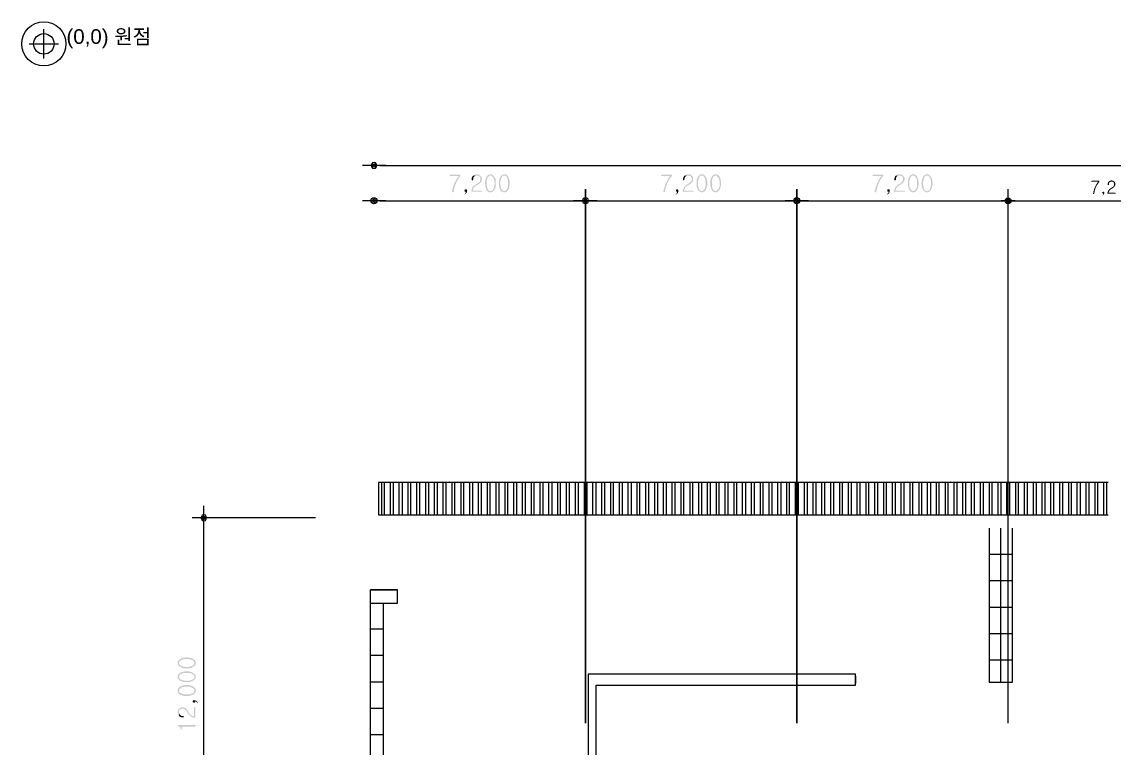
# Model space of a CAD drawing. Header units: millimetres. Extents: x -750 to 105570, y 8301 to 66109.
# Drawn here: x -750 to 36471, y 41363 to 66109 of the extents above; entities that cross this region are included whole.
import ezdxf

# ---------------------------------------------------------------- set-up
doc = ezdxf.new("R2010")
doc.units = ezdxf.units.MM
doc.layers.add('PDF_솔리드 채우기', color=7, linetype='Continuous')
doc.layers.add('PDF_형상', color=7, linetype='Continuous')
doc.styles.get("Standard").update_dxf_attribs({"font": 'arial.ttf'})

msp = doc.modelspace()

# ---------------------------------------------------------------- hatches: boundary and pattern name
at = {"layer": 'PDF_솔리드 채우기', "transparency": 33554559}
for points in [[(14164, 60905), (13850, 60905), (13840, 60895), (13829, 60884), (13829, 60884), (13829, 60863), (13840, 60863), (13850, 60853), (14133, 60853), (14122, 60842), (14122, 60832), (14112, 60821), (14101, 60811), (14091, 60800), (14080, 60790), (14080, 60769), (14070, 60758), (14060, 60748), (14049, 60727), (14039, 60717), (14039, 60706), (14028, 60685), (14018, 60675), (14018, 60654), (14007, 60643), (13997, 60622), (13986, 60601), (13986, 60591), (13986, 60580), (13976, 60570), (13965, 60549), (13965, 60528), (13955, 60518), (13944, 60497), (13944, 60476), (13944, 60465), (13934, 60444), (13934, 60434), (13923, 60413), (13923, 60402), (13923, 60392), (13913, 60371), (13913, 60360), (13913, 60350), (13913, 60329), (13913, 60319), (13913, 60308), (13923, 60298), (13934, 60298), (13944, 60308), (13955, 60308), (13965, 60319), (13965, 60329), (13965, 60350), (13965, 60360), (13976, 60381), (13976, 60392), (13976, 60413), (13986, 60423), (13986, 60444), (13986, 60455), (13997, 60476), (13997, 60486), (14007, 60497), (14007, 60518), (14018, 60528), (14018, 60549), (14028, 60559), (14028, 60580), (14039, 60591), (14039, 60612), (14049, 60622), (14060, 60643), (14060, 60654), (14070, 60664), (14080, 60685), (14091, 60696), (14091, 60717), (14101, 60727), (14112, 60748), (14122, 60758), (14133, 60769), (14143, 60790), (14143, 60800), (14154, 60811), (14164, 60821), (14175, 60832), (14185, 60842), (14196, 60853), (14196, 60863), (14196, 60884), (14196, 60884), (14185, 60895), (14175, 60905)], [(14751, 60916), (14730, 60916), (14719, 60916), (14698, 60905), (14688, 60905), (14667, 60895), (14656, 60895), (14646, 60884), (14636, 60874), (14751, 60874), (14772, 60874), (14782, 60863), (14803, 60863), (14814, 60853), (14824, 60853), (14845, 60842), (14845, 60832), (14855, 60821), (14866, 60811), (14866, 60790), (14876, 60779), (14876, 60758), (14876, 60758), (14876, 60737), (14866, 60717), (14866, 60706), (14866, 60696), (14855, 60675), (14845, 60664), (14834, 60654), (14834, 60643), (14824, 60643), (14814, 60633), (14803, 60622), (14782, 60612), (14772, 60601), (14751, 60591), (14730, 60580), (14730, 60580), (14719, 60570), (14698, 60559), (14688, 60549), (14667, 60539), (14656, 60528), (14646, 60518), (14636, 60507), (14625, 60497), (14615, 60476), (14604, 60465), (14604, 60465), (14604, 60455), (14594, 60444), (14583, 60423), (14583, 60413), (14573, 60392), (14573, 60381), (14573, 60360), (14562, 60350), (14562, 60329), (14562, 60319), (14918, 60319), (14929, 60319), (14929, 60319), (14939, 60340), (14939, 60340), (14929, 60350), (14929, 60350), (14918, 60360), (14918, 60360), (14615, 60360), (14625, 60381), (14625, 60392), (14625, 60413), (14636, 60423), (14636, 60434), (14646, 60455), (14646, 60455), (14656, 60465), (14667, 60476), (14677, 60486), (14688, 60497), (14698, 60507), (14709, 60518), (14730, 60528), (14740, 60539), (14761, 60549), (14772, 60549), (14782, 60559), (14803, 60570), (14814, 60580), (14834, 60591), (14845, 60601), (14855, 60612), (14866, 60622), (14876, 60633), (14887, 60643), (14897, 60654), (14908, 60664), (14908, 60675), (14918, 60696), (14918, 60706), (14918, 60727), (14929, 60737), (14929, 60758), (14929, 60769), (14918, 60790), (14918, 60800), (14908, 60821), (14908, 60832), (14897, 60842), (14887, 60853), (14876, 60863), (14866, 60874), (14855, 60884), (14845, 60895), (14834, 60905), (14814, 60905), (14803, 60905), (14782, 60916), (14772, 60916)], [(14636, 60874), (14625, 60863), (14615, 60853), (14604, 60842), (14594, 60821), (14594, 60811), (14583, 60800), (14583, 60779), (14583, 60769), (14583, 60758), (14583, 60737), (14583, 60717), (14583, 60717), (14604, 60706), (14604, 60706), (14625, 60706), (14625, 60717), (14625, 60727), (14636, 60727), (14636, 60758), (14636, 60769), (14636, 60790), (14636, 60800), (14646, 60821), (14656, 60832), (14656, 60832), (14667, 60842), (14688, 60853), (14698, 60863), (14709, 60863), (14730, 60874), (14751, 60874), (14751, 60874)], [(15222, 60916), (15201, 60916), (15191, 60916), (15180, 60905), (15159, 60905), (15149, 60895), (15138, 60884), (15128, 60884), (15117, 60874), (15107, 60853), (15096, 60842), (15086, 60832), (15086, 60821), (15075, 60811), (15065, 60790), (15065, 60779), (15054, 60769), (15054, 60748), (15054, 60737), (15044, 60717), (15044, 60706), (15044, 60685), (15044, 60675), (15033, 60654), (15033, 60633), (15033, 60622), (15033, 60612), (15033, 60591), (15033, 60570), (15033, 60549), (15044, 60539), (15044, 60518), (15044, 60507), (15044, 60486), (15054, 60476), (15054, 60455), (15065, 60444), (15065, 60434), (15075, 60413), (15075, 60402), (15086, 60392), (15086, 60381), (15096, 60360), (15107, 60350), (15117, 60340), (15222, 60350), (15201, 60350), (15191, 60350), (15180, 60350), (15170, 60360), (15159, 60371), (15149, 60381), (15138, 60392), (15128, 60413), (15117, 60423), (15117, 60444), (15107, 60455), (15107, 60465), (15096, 60486), (15096, 60497), (15096, 60518), (15086, 60528), (15086, 60549), (15086, 60559), (15086, 60580), (15086, 60601), (15086, 60612), (15086, 60622), (15086, 60643), (15086, 60664), (15086, 60675), (15096, 60696), (15096, 60706), (15096, 60727), (15107, 60737), (15107, 60758), (15107, 60769), (15117, 60779), (15117, 60790), (15128, 60811), (15138, 60821), (15149, 60832), (15159, 60842), (15170, 60853), (15180, 60863), (15191, 60863), (15212, 60874), (15222, 60874), (15316, 60874), (15306, 60884), (15295, 60895), (15285, 60905), (15264, 60905), (15253, 60916), (15243, 60916)], [(15316, 60874), (15222, 60874), (15232, 60874), (15243, 60863), (15264, 60863), (15274, 60853), (15285, 60842), (15295, 60832), (15306, 60821), (15316, 60800), (15316, 60790), (15327, 60779), (15327, 60758), (15337, 60748), (15337, 60737), (15348, 60717), (15348, 60706), (15348, 60685), (15348, 60675), (15358, 60654), (15358, 60633), (15358, 60612), (15358, 60612), (15358, 60591), (15358, 60570), (15348, 60549), (15348, 60539), (15348, 60518), (15348, 60507), (15337, 60486), (15337, 60476), (15337, 60455), (15327, 60444), (15327, 60434), (15316, 60423), (15316, 60413), (15306, 60392), (15295, 60381), (15285, 60371), (15274, 60360), (15253, 60350), (15243, 60350), (15232, 60350), (15222, 60350), (15117, 60340), (15138, 60329), (15149, 60319), (15159, 60319), (15170, 60308), (15180, 60308), (15201, 60298), (15212, 60298), (15222, 60298), (15232, 60298), (15253, 60308), (15264, 60308), (15274, 60308), (15285, 60319), (15306, 60329), (15316, 60340), (15327, 60350), (15337, 60360), (15348, 60371), (15358, 60392), (15358, 60392), (15369, 60413), (15369, 60423), (15379, 60434), (15379, 60455), (15390, 60465), (15390, 60476), (15390, 60497), (15400, 60507), (15400, 60528), (15400, 60549), (15400, 60559), (15400, 60580), (15400, 60601), (15400, 60612), (15400, 60622), (15400, 60643), (15400, 60664), (15400, 60675), (15400, 60696), (15400, 60717), (15390, 60727), (15390, 60748), (15390, 60758), (15379, 60769), (15379, 60790), (15369, 60800), (15358, 60811), (15358, 60821), (15348, 60832), (15337, 60853), (15327, 60863)], [(15693, 60916), (15672, 60916), (15662, 60916), (15651, 60905), (15630, 60905), (15620, 60895), (15609, 60884), (15599, 60884), (15589, 60874), (15578, 60853), (15568, 60842), (15557, 60832), (15547, 60821), (15547, 60811), (15536, 60790), (15536, 60779), (15526, 60769), (15526, 60748), (15515, 60737), (15515, 60717), (15515, 60706), (15515, 60685), (15505, 60675), (15505, 60654), (15505, 60633), (15505, 60622), (15505, 60612), (15505, 60591), (15505, 60570), (15505, 60549), (15505, 60539), (15515, 60518), (15515, 60507), (15515, 60486), (15526, 60476), (15526, 60455), (15526, 60444), (15536, 60434), (15547, 60413), (15547, 60402), (15547, 60392), (15557, 60381), (15568, 60360), (15578, 60350), (15589, 60340), (15693, 60350), (15672, 60350), (15662, 60350), (15651, 60350), (15641, 60360), (15630, 60371), (15620, 60381), (15609, 60392), (15599, 60413), (15589, 60423), (15578, 60444), (15578, 60455), (15578, 60465), (15568, 60486), (15568, 60497), (15568, 60518), (15557, 60528), (15557, 60549), (15557, 60559), (15557, 60580), (15557, 60601), (15557, 60612), (15557, 60622), (15557, 60643), (15557, 60664), (15557, 60675), (15557, 60696), (15568, 60706), (15568, 60727), (15568, 60737), (15578, 60758), (15578, 60769), (15589, 60779), (15589, 60790), (15599, 60811), (15609, 60821), (15620, 60832), (15630, 60842), (15641, 60853), (15651, 60863), (15662, 60863), (15672, 60874), (15693, 60874), (15788, 60874), (15777, 60884), (15767, 60895), (15756, 60905), (15735, 60905), (15725, 60916), (15714, 60916)], [(15788, 60874), (15693, 60874), (15704, 60874), (15714, 60863), (15735, 60863), (15746, 60853), (15756, 60842), (15767, 60832), (15777, 60821), (15788, 60800), (15788, 60790), (15798, 60779), (15798, 60758), (15808, 60748), (15808, 60737), (15819, 60717), (15819, 60706), (15819, 60685), (15819, 60675), (15819, 60654), (15819, 60633), (15829, 60612), (15829, 60612), (15829, 60591), (15819, 60570), (15819, 60549), (15819, 60539), (15819, 60518), (15819, 60507), (15808, 60486), (15808, 60476), (15808, 60455), (15798, 60444), (15798, 60434), (15788, 60423), (15777, 60413), (15777, 60392), (15767, 60381), (15756, 60371), (15735, 60360), (15725, 60350), (15714, 60350), (15704, 60350), (15693, 60350), (15589, 60340), (15599, 60329), (15620, 60319), (15630, 60319), (15641, 60308), (15651, 60308), (15672, 60298), (15683, 60298), (15693, 60298), (15704, 60298), (15725, 60308), (15735, 60308), (15746, 60308), (15756, 60319), (15777, 60329), (15788, 60340), (15798, 60350), (15808, 60360), (15819, 60371), (15829, 60392), (15829, 60392), (15840, 60413), (15840, 60423), (15850, 60434), (15850, 60455), (15861, 60465), (15861, 60476), (15861, 60497), (15871, 60507), (15871, 60528), (15871, 60549), (15871, 60559), (15871, 60580), (15871, 60601), (15871, 60612), (15871, 60622), (15871, 60643), (15871, 60664), (15871, 60675), (15871, 60696), (15861, 60717), (15861, 60727), (15861, 60748), (15850, 60758), (15850, 60769), (15840, 60790), (15840, 60800), (15829, 60811), (15829, 60821), (15819, 60832), (15808, 60853), (15798, 60863)], [(21369, 60905), (21055, 60905), (21034, 60895), (21034, 60884), (21034, 60884), (21034, 60863), (21045, 60863), (21055, 60853), (21338, 60853), (21328, 60842), (21317, 60832), (21307, 60821), (21307, 60811), (21296, 60800), (21286, 60790), (21275, 60769), (21265, 60758), (21265, 60748), (21254, 60727), (21244, 60717), (21233, 60706), (21233, 60685), (21223, 60675), (21212, 60654), (21212, 60643), (21202, 60622), (21191, 60601), (21181, 60591), (21181, 60580), (21181, 60570), (21170, 60549), (21160, 60528), (21160, 60518), (21150, 60497), (21150, 60476), (21139, 60465), (21139, 60444), (21129, 60434), (21129, 60413), (21129, 60402), (21118, 60392), (21118, 60371), (21118, 60360), (21118, 60350), (21108, 60329), (21108, 60319), (21118, 60308), (21129, 60298), (21139, 60298), (21150, 60308), (21150, 60308), (21160, 60319), (21170, 60329), (21170, 60350), (21170, 60360), (21170, 60381), (21181, 60392), (21181, 60413), (21181, 60423), (21191, 60444), (21191, 60455), (21191, 60476), (21202, 60486), (21202, 60497), (21212, 60518), (21212, 60528), (21223, 60549), (21223, 60559), (21233, 60580), (21233, 60591), (21244, 60612), (21254, 60622), (21254, 60643), (21265, 60654), (21265, 60664), (21275, 60685), (21286, 60696), (21296, 60717), (21307, 60727), (21317, 60748), (21328, 60758), (21328, 60769), (21338, 60790), (21349, 60800), (21359, 60811), (21369, 60821), (21380, 60832), (21390, 60842), (21390, 60853), (21401, 60863), (21401, 60884), (21401, 60884), (21390, 60895), (21380, 60905)], [(21956, 60916), (21935, 60916), (21914, 60916), (21904, 60905), (21883, 60905), (21872, 60895), (21862, 60895), (21851, 60884), (21830, 60874), (21956, 60874), (21966, 60874), (21987, 60863), (21998, 60863), (22019, 60853), (22029, 60853), (22040, 60842), (22050, 60832), (22061, 60821), (22061, 60811), (22071, 60790), (22071, 60779), (22071, 60758), (22071, 60758), (22071, 60737), (22071, 60717), (22071, 60706), (22061, 60696), (22061, 60675), (22050, 60664), (22040, 60654), (22029, 60643), (22019, 60643), (22008, 60633), (21998, 60622), (21987, 60612), (21977, 60601), (21956, 60591), (21935, 60580), (21935, 60580), (21914, 60570), (21904, 60559), (21883, 60549), (21872, 60539), (21862, 60528), (21851, 60518), (21841, 60507), (21830, 60497), (21820, 60476), (21809, 60465), (21809, 60465), (21799, 60455), (21799, 60444), (21788, 60423), (21778, 60413), (21778, 60392), (21778, 60381), (21767, 60360), (21767, 60350), (21767, 60329), (21767, 60319), (22113, 60319), (22134, 60319), (22134, 60319), (22144, 60340), (22144, 60340), (22134, 60350), (22134, 60350), (22124, 60360), (22113, 60360), (21820, 60360), (21820, 60381), (21830, 60392), (21830, 60413), (21841, 60423), (21841, 60434), (21851, 60455), (21851, 60455), (21862, 60465), (21872, 60476), (21883, 60486), (21893, 60497), (21904, 60507), (21914, 60518), (21935, 60528), (21945, 60539), (21966, 60549), (21966, 60549), (21987, 60559), (22008, 60570), (22019, 60580), (22040, 60591), (22050, 60601), (22061, 60612), (22071, 60622), (22082, 60633), (22092, 60643), (22092, 60654), (22103, 60664), (22113, 60675), (22113, 60696), (22124, 60706), (22124, 60727), (22124, 60737), (22124, 60758), (22124, 60769), (22124, 60790), (22124, 60800), (22113, 60821), (22113, 60832), (22103, 60842), (22092, 60853), (22082, 60863), (22071, 60874), (22061, 60884), (22050, 60895), (22029, 60905), (22019, 60905), (22008, 60905), (21987, 60916), (21966, 60916)], [(21830, 60874), (21820, 60863), (21809, 60853), (21809, 60842), (21799, 60821), (21788, 60811), (21788, 60800), (21788, 60779), (21778, 60769), (21778, 60758), (21778, 60737), (21788, 60717), (21788, 60717), (21799, 60706), (21809, 60706), (21820, 60706), (21820, 60717), (21830, 60727), (21830, 60727), (21830, 60758), (21830, 60769), (21841, 60790), (21841, 60800), (21851, 60821), (21862, 60832), (21862, 60832), (21872, 60842), (21883, 60853), (21904, 60863), (21914, 60863), (21935, 60874), (21945, 60874), (21956, 60874)], [(22427, 60916), (22406, 60916), (22396, 60916), (22375, 60905), (22364, 60905), (22354, 60895), (22343, 60884), (22333, 60884), (22312, 60874), (22302, 60853), (22291, 60842), (22291, 60832), (22281, 60821), (22281, 60811), (22270, 60790), (22270, 60779), (22260, 60769), (22260, 60748), (22249, 60737), (22249, 60717), (22249, 60706), (22239, 60685), (22239, 60675), (22239, 60654), (22239, 60633), (22239, 60622), (22239, 60612), (22239, 60591), (22239, 60570), (22239, 60549), (22239, 60539), (22239, 60518), (22249, 60507), (22249, 60486), (22249, 60476), (22260, 60455), (22260, 60444), (22270, 60434), (22270, 60413), (22281, 60402), (22281, 60392), (22291, 60381), (22302, 60360), (22312, 60350), (22322, 60340), (22427, 60350), (22406, 60350), (22396, 60350), (22385, 60350), (22375, 60360), (22354, 60371), (22343, 60381), (22333, 60392), (22333, 60413), (22322, 60423), (22312, 60444), (22312, 60455), (22302, 60465), (22302, 60486), (22302, 60497), (22291, 60518), (22291, 60528), (22291, 60549), (22291, 60559), (22291, 60580), (22291, 60601), (22291, 60612), (22291, 60622), (22291, 60643), (22291, 60664), (22291, 60675), (22291, 60696), (22302, 60706), (22302, 60727), (22302, 60737), (22312, 60758), (22312, 60769), (22322, 60779), (22322, 60790), (22333, 60811), (22343, 60821), (22343, 60832), (22364, 60842), (22375, 60853), (22385, 60863), (22396, 60863), (22406, 60874), (22427, 60874), (22521, 60874), (22511, 60884), (22501, 60895), (22480, 60905), (22469, 60905), (22459, 60916), (22438, 60916)], [(22521, 60874), (22427, 60874), (22438, 60874), (22448, 60863), (22459, 60863), (22469, 60853), (22490, 60842), (22501, 60832), (22511, 60821), (22511, 60800), (22521, 60790), (22532, 60779), (22532, 60758), (22542, 60748), (22542, 60737), (22542, 60717), (22553, 60706), (22553, 60685), (22553, 60675), (22553, 60654), (22553, 60633), (22553, 60612), (22553, 60612), (22553, 60591), (22553, 60570), (22553, 60549), (22553, 60539), (22553, 60518), (22542, 60507), (22542, 60486), (22542, 60476), (22532, 60455), (22532, 60444), (22521, 60434), (22521, 60423), (22511, 60413), (22501, 60392), (22490, 60381), (22480, 60371), (22469, 60360), (22459, 60350), (22448, 60350), (22438, 60350), (22427, 60350), (22322, 60340), (22333, 60329), (22343, 60319), (22364, 60319), (22375, 60308), (22385, 60308), (22396, 60298), (22417, 60298), (22427, 60298), (22438, 60298), (22448, 60308), (22469, 60308), (22480, 60308), (22490, 60319), (22501, 60329), (22511, 60340), (22532, 60350), (22542, 60360), (22542, 60371), (22553, 60392), (22563, 60392), (22563, 60413), (22574, 60423), (22574, 60434), (22584, 60455), (22584, 60465), (22595, 60476), (22595, 60497), (22595, 60507), (22605, 60528), (22605, 60549), (22605, 60559), (22605, 60580), (22605, 60601), (22605, 60612), (22605, 60622), (22605, 60643), (22605, 60664), (22605, 60675), (22605, 60696), (22595, 60717), (22595, 60727), (22595, 60748), (22584, 60758), (22584, 60769), (22574, 60790), (22574, 60800), (22563, 60811), (22563, 60821), (22553, 60832), (22542, 60853), (22532, 60863)], [(22888, 60916), (22878, 60916), (22867, 60916), (22846, 60905), (22836, 60905), (22825, 60895), (22815, 60884), (22794, 60884), (22783, 60874), (22773, 60853), (22762, 60842), (22752, 60832), (22752, 60821), (22741, 60811), (22741, 60790), (22731, 60779), (22731, 60769), (22720, 60748), (22720, 60737), (22720, 60717), (22710, 60706), (22710, 60685), (22710, 60675), (22710, 60654), (22710, 60633), (22710, 60622), (22710, 60612), (22710, 60591), (22710, 60570), (22710, 60549), (22710, 60539), (22710, 60518), (22720, 60507), (22720, 60486), (22720, 60476), (22731, 60455), (22731, 60444), (22741, 60434), (22741, 60413), (22752, 60402), (22752, 60392), (22762, 60381), (22773, 60360), (22783, 60350), (22794, 60340), (22888, 60350), (22878, 60350), (22867, 60350), (22857, 60350), (22836, 60360), (22825, 60371), (22815, 60381), (22804, 60392), (22794, 60413), (22794, 60423), (22783, 60444), (22783, 60455), (22773, 60465), (22773, 60486), (22773, 60497), (22762, 60518), (22762, 60528), (22762, 60549), (22762, 60559), (22762, 60580), (22762, 60601), (22762, 60612), (22762, 60622), (22762, 60643), (22762, 60664), (22762, 60675), (22762, 60696), (22762, 60706), (22773, 60727), (22773, 60737), (22773, 60758), (22783, 60769), (22783, 60779), (22794, 60790), (22804, 60811), (22804, 60821), (22815, 60832), (22825, 60842), (22836, 60853), (22857, 60863), (22867, 60863), (22878, 60874), (22888, 60874), (22993, 60874), (22982, 60884), (22961, 60895), (22951, 60905), (22940, 60905), (22930, 60916), (22909, 60916), (22898, 60916)], [(22993, 60874), (22888, 60874), (22909, 60874), (22919, 60863), (22930, 60863), (22940, 60853), (22951, 60842), (22961, 60832), (22972, 60821), (22982, 60800), (22993, 60790), (23003, 60779), (23003, 60758), (23003, 60748), (23014, 60737), (23014, 60717), (23014, 60706), (23024, 60685), (23024, 60675), (23024, 60654), (23024, 60633), (23024, 60612), (23024, 60612), (23024, 60591), (23024, 60570), (23024, 60549), (23024, 60539), (23024, 60518), (23014, 60507), (23014, 60486), (23014, 60476), (23003, 60455), (23003, 60444), (22993, 60434), (22993, 60423), (22982, 60413), (22972, 60392), (22961, 60381), (22951, 60371), (22940, 60360), (22930, 60350), (22919, 60350), (22909, 60350), (22888, 60350), (22794, 60340), (22804, 60329), (22815, 60319), (22825, 60319), (22846, 60308), (22857, 60308), (22867, 60298), (22888, 60298), (22888, 60298), (22909, 60298), (22919, 60308), (22940, 60308), (22951, 60308), (22961, 60319), (22972, 60329), (22982, 60340), (22993, 60350), (23003, 60360), (23014, 60371), (23024, 60392), (23035, 60392), (23035, 60413), (23045, 60423), (23045, 60434), (23056, 60455), (23056, 60465), (23066, 60476), (23066, 60497), (23066, 60507), (23077, 60528), (23077, 60549), (23077, 60559), (23077, 60580), (23077, 60601), (23077, 60612), (23077, 60622), (23077, 60643), (23077, 60664), (23077, 60675), (23066, 60696), (23066, 60717), (23066, 60727), (23056, 60748), (23056, 60758), (23056, 60769), (23045, 60790), (23045, 60800), (23035, 60811), (23035, 60821), (23024, 60832), (23014, 60853), (23003, 60863)], [(28575, 60905), (28250, 60905), (28240, 60895), (28229, 60884), (28229, 60884), (28240, 60863), (28250, 60863), (28250, 60853), (28543, 60853), (28533, 60842), (28522, 60832), (28512, 60821), (28501, 60811), (28491, 60800), (28491, 60790), (28480, 60769), (28470, 60758), (28460, 60748), (28460, 60727), (28449, 60717), (28439, 60706), (28428, 60685), (28428, 60675), (28418, 60654), (28407, 60643), (28397, 60622), (28397, 60601), (28386, 60591), (28386, 60580), (28376, 60570), (28376, 60549), (28365, 60528), (28355, 60518), (28355, 60497), (28344, 60476), (28344, 60465), (28334, 60444), (28334, 60434), (28334, 60413), (28323, 60402), (28323, 60392), (28323, 60371), (28313, 60360), (28313, 60350), (28313, 60329), (28313, 60319), (28323, 60308), (28334, 60298), (28334, 60298), (28355, 60308), (28355, 60308), (28365, 60319), (28365, 60329), (28376, 60350), (28376, 60360), (28376, 60381), (28376, 60392), (28386, 60413), (28386, 60423), (28386, 60444), (28397, 60455), (28397, 60476), (28397, 60486), (28407, 60497), (28407, 60518), (28418, 60528), (28418, 60549), (28428, 60559), (28439, 60580), (28439, 60591), (28449, 60612), (28449, 60622), (28460, 60643), (28470, 60654), (28470, 60664), (28480, 60685), (28491, 60696), (28501, 60717), (28512, 60727), (28512, 60748), (28522, 60758), (28533, 60769), (28543, 60790), (28554, 60800), (28564, 60811), (28564, 60821), (28575, 60832), (28585, 60842), (28596, 60853), (28606, 60863), (28606, 60884), (28606, 60884), (28596, 60895)], [(29151, 60916), (29140, 60916), (29119, 60916), (29109, 60905), (29088, 60905), (29077, 60895), (29056, 60895), (29046, 60884), (29036, 60874), (29151, 60874), (29172, 60874), (29193, 60863), (29203, 60863), (29224, 60853), (29234, 60853), (29245, 60842), (29245, 60832), (29255, 60821), (29266, 60811), (29276, 60790), (29276, 60779), (29276, 60758), (29276, 60758), (29276, 60737), (29276, 60717), (29266, 60706), (29266, 60696), (29255, 60675), (29245, 60664), (29245, 60654), (29234, 60643), (29224, 60643), (29214, 60633), (29203, 60622), (29193, 60612), (29172, 60601), (29161, 60591), (29140, 60580), (29130, 60580), (29119, 60570), (29098, 60559), (29088, 60549), (29077, 60539), (29067, 60528), (29046, 60518), (29036, 60507), (29025, 60497), (29025, 60476), (29015, 60465), (29015, 60465), (29004, 60455), (28994, 60444), (28994, 60423), (28983, 60413), (28983, 60392), (28973, 60381), (28973, 60360), (28973, 60350), (28973, 60329), (28973, 60319), (29318, 60319), (29329, 60319), (29339, 60319), (29339, 60340), (29339, 60340), (29339, 60350), (29339, 60350), (29318, 60360), (29318, 60360), (29025, 60360), (29025, 60381), (29025, 60392), (29036, 60413), (29036, 60423), (29046, 60434), (29056, 60455), (29056, 60455), (29056, 60465), (29067, 60476), (29077, 60486), (29088, 60497), (29098, 60507), (29119, 60518), (29130, 60528), (29151, 60539), (29161, 60549), (29172, 60549), (29182, 60559), (29203, 60570), (29224, 60580), (29234, 60591), (29255, 60601), (29266, 60612), (29276, 60622), (29287, 60633), (29287, 60643), (29297, 60654), (29308, 60664), (29318, 60675), (29318, 60696), (29318, 60706), (29329, 60727), (29329, 60737), (29329, 60758), (29329, 60769), (29329, 60790), (29318, 60800), (29318, 60821), (29308, 60832), (29297, 60842), (29287, 60853), (29287, 60863), (29276, 60874), (29266, 60884), (29245, 60895), (29234, 60905), (29224, 60905), (29203, 60905), (29193, 60916), (29172, 60916)], [(29036, 60874), (29025, 60863), (29015, 60853), (29004, 60842), (29004, 60821), (28994, 60811), (28994, 60800), (28983, 60779), (28983, 60769), (28983, 60758), (28983, 60737), (28983, 60717), (28994, 60717), (29004, 60706), (29004, 60706), (29025, 60706), (29025, 60717), (29036, 60727), (29036, 60727), (29036, 60758), (29036, 60769), (29036, 60790), (29046, 60800), (29046, 60821), (29056, 60832), (29067, 60832), (29077, 60842), (29088, 60853), (29098, 60863), (29119, 60863), (29130, 60874), (29151, 60874), (29151, 60874)], [(29622, 60916), (29612, 60916), (29591, 60916), (29580, 60905), (29570, 60905), (29559, 60895), (29538, 60884), (29528, 60884), (29517, 60874), (29507, 60853), (29496, 60842), (29486, 60832), (29486, 60821), (29475, 60811), (29475, 60790), (29465, 60779), (29465, 60769), (29454, 60748), (29454, 60737), (29454, 60717), (29444, 60706), (29444, 60685), (29444, 60675), (29444, 60654), (29444, 60633), (29444, 60622), (29444, 60612), (29444, 60591), (29444, 60570), (29444, 60549), (29444, 60539), (29444, 60518), (29444, 60507), (29454, 60486), (29454, 60476), (29465, 60455), (29465, 60444), (29465, 60434), (29475, 60413), (29486, 60402), (29486, 60392), (29496, 60381), (29507, 60360), (29517, 60350), (29528, 60340), (29622, 60350), (29612, 60350), (29601, 60350), (29580, 60350), (29570, 60360), (29559, 60371), (29549, 60381), (29538, 60392), (29528, 60413), (29528, 60423), (29517, 60444), (29507, 60455), (29507, 60465), (29507, 60486), (29496, 60497), (29496, 60518), (29496, 60528), (29496, 60549), (29496, 60559), (29486, 60580), (29486, 60601), (29486, 60612), (29486, 60622), (29486, 60643), (29496, 60664), (29496, 60675), (29496, 60696), (29496, 60706), (29507, 60727), (29507, 60737), (29507, 60758), (29517, 60769), (29517, 60779), (29528, 60790), (29528, 60811), (29538, 60821), (29549, 60832), (29559, 60842), (29570, 60853), (29580, 60863), (29601, 60863), (29612, 60874), (29622, 60874), (29727, 60874), (29706, 60884), (29695, 60895), (29685, 60905), (29674, 60905), (29653, 60916), (29643, 60916), (29632, 60916)], [(29727, 60874), (29622, 60874), (29643, 60874), (29653, 60863), (29664, 60863), (29674, 60853), (29685, 60842), (29695, 60832), (29706, 60821), (29716, 60800), (29727, 60790), (29727, 60779), (29737, 60758), (29737, 60748), (29748, 60737), (29748, 60717), (29748, 60706), (29758, 60685), (29758, 60675), (29758, 60654), (29758, 60633), (29758, 60612), (29758, 60612), (29758, 60591), (29758, 60570), (29758, 60549), (29758, 60539), (29748, 60518), (29748, 60507), (29748, 60486), (29737, 60476), (29737, 60455), (29737, 60444), (29727, 60434), (29727, 60423), (29716, 60413), (29706, 60392), (29695, 60381), (29685, 60371), (29674, 60360), (29664, 60350), (29653, 60350), (29632, 60350), (29622, 60350), (29528, 60340), (29538, 60329), (29549, 60319), (29559, 60319), (29570, 60308), (29591, 60308), (29601, 60298), (29622, 60298), (29622, 60298), (29643, 60298), (29653, 60308), (29664, 60308), (29685, 60308), (29695, 60319), (29706, 60329), (29716, 60340), (29727, 60350), (29737, 60360), (29748, 60371), (29758, 60392), (29758, 60392), (29769, 60413), (29779, 60423), (29779, 60434), (29790, 60455), (29790, 60465), (29790, 60476), (29800, 60497), (29800, 60507), (29800, 60528), (29810, 60549), (29810, 60559), (29810, 60580), (29810, 60601), (29810, 60612), (29810, 60622), (29810, 60643), (29810, 60664), (29800, 60675), (29800, 60696), (29800, 60717), (29800, 60727), (29790, 60748), (29790, 60758), (29779, 60769), (29779, 60790), (29769, 60800), (29769, 60811), (29758, 60821), (29758, 60832), (29748, 60853), (29737, 60863)], [(30093, 60916), (30083, 60916), (30062, 60916), (30051, 60905), (30041, 60905), (30020, 60895), (30009, 60884), (29999, 60884), (29989, 60874), (29978, 60853), (29968, 60842), (29957, 60832), (29957, 60821), (29947, 60811), (29947, 60790), (29936, 60779), (29936, 60769), (29926, 60748), (29926, 60737), (29915, 60717), (29915, 60706), (29915, 60685), (29915, 60675), (29915, 60654), (29905, 60633), (29905, 60622), (29905, 60612), (29905, 60591), (29915, 60570), (29915, 60549), (29915, 60539), (29915, 60518), (29915, 60507), (29926, 60486), (29926, 60476), (29926, 60455), (29936, 60444), (29936, 60434), (29947, 60413), (29947, 60402), (29957, 60392), (29968, 60381), (29978, 60360), (29989, 60350), (29999, 60340), (30093, 60350), (30083, 60350), (30062, 60350), (30051, 60350), (30041, 60360), (30030, 60371), (30020, 60381), (30009, 60392), (29999, 60413), (29989, 60423), (29989, 60444), (29978, 60455), (29978, 60465), (29978, 60486), (29968, 60497), (29968, 60518), (29968, 60528), (29968, 60549), (29957, 60559), (29957, 60580), (29957, 60601), (29957, 60612), (29957, 60622), (29957, 60643), (29957, 60664), (29968, 60675), (29968, 60696), (29968, 60706), (29968, 60727), (29978, 60737), (29978, 60758), (29989, 60769), (29989, 60779), (29989, 60790), (29999, 60811), (30009, 60821), (30020, 60832), (30030, 60842), (30041, 60853), (30051, 60863), (30072, 60863), (30083, 60874), (30093, 60874), (30188, 60874), (30177, 60884), (30167, 60895), (30156, 60905), (30146, 60905), (30125, 60916), (30114, 60916), (30104, 60916)], [(30188, 60874), (30093, 60874), (30104, 60874), (30125, 60863), (30135, 60863), (30146, 60853), (30156, 60842), (30167, 60832), (30177, 60821), (30188, 60800), (30198, 60790), (30198, 60779), (30208, 60758), (30208, 60748), (30219, 60737), (30219, 60717), (30219, 60706), (30219, 60685), (30229, 60675), (30229, 60654), (30229, 60633), (30229, 60612), (30229, 60612), (30229, 60591), (30229, 60570), (30229, 60549), (30219, 60539), (30219, 60518), (30219, 60507), (30219, 60486), (30208, 60476), (30208, 60455), (30198, 60444), (30198, 60434), (30198, 60423), (30188, 60413), (30177, 60392), (30167, 60381), (30156, 60371), (30146, 60360), (30135, 60350), (30114, 60350), (30104, 60350), (30093, 60350), (29999, 60340), (30009, 60329), (30020, 60319), (30030, 60319), (30041, 60308), (30062, 60308), (30072, 60298), (30083, 60298), (30093, 60298), (30104, 60298), (30125, 60308), (30135, 60308), (30146, 60308), (30167, 60319), (30177, 60329), (30188, 60340), (30198, 60350), (30208, 60360), (30219, 60371), (30229, 60392), (30229, 60392), (30240, 60413), (30240, 60423), (30250, 60434), (30250, 60455), (30261, 60465), (30261, 60476), (30271, 60497), (30271, 60507), (30271, 60528), (30271, 60549), (30282, 60559), (30282, 60580), (30282, 60601), (30282, 60612), (30282, 60622), (30282, 60643), (30271, 60664), (30271, 60675), (30271, 60696), (30271, 60717), (30271, 60727), (30261, 60748), (30261, 60758), (30250, 60769), (30250, 60790), (30240, 60800), (30240, 60811), (30229, 60821), (30219, 60832), (30208, 60853), (30198, 60863)], [(35948, 60696), (35707, 60696), (35696, 60685), (35686, 60685), (35686, 60675), (35696, 60664), (35696, 60664), (35707, 60664), (35916, 60664), (35916, 60654), (35906, 60643), (35895, 60633), (35895, 60622), (35885, 60612), (35885, 60601), (35874, 60591), (35864, 60580), (35864, 60570), (35853, 60559), (35853, 60549), (35843, 60539), (35843, 60528), (35832, 60518), (35832, 60507), (35822, 60497), (35822, 60486), (35811, 60465), (35811, 60455), (35801, 60455), (35801, 60444), (35790, 60423), (35790, 60413), (35780, 60402), (35780, 60392), (35780, 60371), (35769, 60360), (35769, 60350), (35769, 60340), (35759, 60329), (35759, 60319), (35759, 60308), (35759, 60298), (35759, 60287), (35749, 60277), (35749, 60266), (35749, 60256), (35759, 60245), (35759, 60245), (35769, 60245), (35780, 60245), (35780, 60245), (35790, 60256), (35790, 60266), (35790, 60277), (35790, 60287), (35801, 60298), (35801, 60308), (35801, 60319), (35801, 60329), (35811, 60350), (35811, 60360), (35811, 60371), (35822, 60381), (35822, 60392), (35822, 60402), (35832, 60413), (35832, 60423), (35832, 60434), (35843, 60455), (35843, 60465), (35853, 60476), (35853, 60486), (35864, 60497), (35864, 60507), (35874, 60518), (35874, 60528), (35885, 60539), (35885, 60549), (35895, 60559), (35906, 60570), (35906, 60580), (35916, 60591), (35927, 60601), (35927, 60612), (35937, 60622), (35948, 60633), (35948, 60643), (35958, 60643), (35958, 60654), (35968, 60664), (35968, 60675), (35968, 60675), (35958, 60685)], [(36387, 60706), (36366, 60706), (36356, 60696), (36345, 60696), (36335, 60696), (36325, 60696), (36314, 60685), (36304, 60675), (36293, 60675), (36387, 60664), (36398, 60664), (36408, 60664), (36419, 60664), (36429, 60654), (36440, 60654), (36450, 60643), (36450, 60643), (36461, 60633), (36461, 60622), (36471, 60612), (36471, 60601), (36471, 60591), (36471, 60580), (36471, 60570), (36471, 60559), (36471, 60549), (36461, 60539), (36461, 60528), (36450, 60518), (36450, 60507), (36440, 60497), (36440, 60497), (36429, 60486), (36419, 60486), (36408, 60476), (36398, 60465), (36387, 60455), (36366, 60455), (36366, 60444), (36356, 60444), (36345, 60434), (36335, 60423), (36325, 60413), (36314, 60413), (36304, 60402), (36293, 60392), (36293, 60381), (36283, 60371), (36272, 60371), (36272, 60360), (36272, 60360), (36262, 60350), (36262, 60340), (36251, 60319), (36251, 60308), (36251, 60298), (36241, 60287), (36241, 60277), (36241, 60266), (36241, 60256), (36503, 60256), (36513, 60256), (36513, 60256), (36524, 60266), (36524, 60266), (36513, 60277), (36513, 60277), (36503, 60287), (36503, 60287), (36283, 60287), (36283, 60298), (36283, 60308), (36293, 60319), (36293, 60329), (36304, 60340), (36304, 60350), (36304, 60350), (36314, 60360), (36314, 60371), (36325, 60381), (36335, 60381), (36345, 60392), (36356, 60402), (36366, 60413), (36377, 60413), (36387, 60423), (36398, 60423), (36408, 60434), (36419, 60444), (36429, 60455), (36440, 60465), (36450, 60465), (36461, 60476), (36471, 60486), (36482, 60486), (36482, 60497), (36492, 60507), (36492, 60518), (36503, 60528), (36503, 60539), (36513, 60549), (36513, 60559), (36513, 60570), (36513, 60580), (36513, 60591), (36513, 60601), (36503, 60622), (36503, 60633), (36503, 60643), (36492, 60654), (36482, 60664), (36482, 60664), (36471, 60675), (36461, 60675), (36450, 60685), (36440, 60696), (36429, 60696), (36419, 60696), (36408, 60696), (36398, 60706)], [(36293, 60675), (36283, 60664), (36283, 60654), (36272, 60643), (36262, 60633), (36262, 60622), (36262, 60612), (36251, 60601), (36251, 60591), (36251, 60580), (36251, 60570), (36251, 60549), (36262, 60549), (36272, 60549), (36272, 60549), (36283, 60549), (36283, 60549), (36293, 60559), (36293, 60559), (36293, 60580), (36293, 60591), (36293, 60601), (36293, 60622), (36304, 60633), (36314, 60633), (36314, 60643), (36325, 60654), (36335, 60654), (36345, 60664), (36356, 60664), (36366, 60664), (36377, 60664), (36387, 60664)], [(14374, 60402), (14363, 60402), (14353, 60392), (14342, 60392), (14342, 60381), (14332, 60360), (14332, 60360), (14342, 60340), (14342, 60329), (14342, 60329), (14353, 60319), (14374, 60319), (14374, 60319), (14374, 60298), (14374, 60287), (14363, 60277), (14353, 60256), (14342, 60245), (14332, 60235), (14332, 60235), (14342, 60224), (14353, 60235), (14363, 60245), (14374, 60256), (14384, 60266), (14395, 60277), (14405, 60298), (14416, 60308), (14416, 60319), (14416, 60340), (14426, 60350), (14426, 60360), (14416, 60371), (14416, 60392), (14416, 60392), (14395, 60402), (14384, 60402)], [(21579, 60402), (21568, 60402), (21548, 60392), (21548, 60392), (21537, 60381), (21537, 60360), (21537, 60360), (21537, 60340), (21548, 60329), (21548, 60329), (21558, 60319), (21579, 60319), (21579, 60319), (21579, 60298), (21568, 60287), (21568, 60277), (21558, 60256), (21548, 60245), (21527, 60235), (21527, 60235), (21537, 60224), (21558, 60235), (21568, 60245), (21579, 60256), (21589, 60266), (21600, 60277), (21610, 60298), (21610, 60308), (21621, 60319), (21621, 60340), (21621, 60350), (21621, 60360), (21621, 60371), (21610, 60392), (21610, 60392), (21600, 60402), (21589, 60402)], [(28784, 60402), (28763, 60402), (28753, 60392), (28753, 60392), (28742, 60381), (28742, 60360), (28742, 60360), (28742, 60340), (28753, 60329), (28753, 60329), (28763, 60319), (28774, 60319), (28784, 60319), (28784, 60298), (28774, 60287), (28763, 60277), (28753, 60256), (28742, 60245), (28732, 60235), (28732, 60235), (28742, 60224), (28753, 60235), (28774, 60245), (28784, 60256), (28795, 60266), (28805, 60277), (28805, 60298), (28816, 60308), (28826, 60319), (28826, 60340), (28826, 60350), (28826, 60360), (28826, 60371), (28816, 60392), (28816, 60392), (28805, 60402)], [(36105, 60319), (36094, 60319), (36084, 60308), (36073, 60308), (36073, 60298), (36073, 60287), (36073, 60287), (36073, 60277), (36073, 60266), (36073, 60266), (36084, 60256), (36094, 60256), (36105, 60256), (36105, 60245), (36094, 60224), (36094, 60224), (36084, 60214), (36073, 60203), (36063, 60193), (36063, 60193), (36073, 60182), (36084, 60193), (36094, 60203), (36105, 60214), (36105, 60214), (36115, 60224), (36126, 60235), (36126, 60245), (36136, 60256), (36136, 60266), (36136, 60277), (36136, 60287), (36136, 60298), (36126, 60308), (36126, 60308), (36115, 60319)], [(4561, 44264), (4561, 44253), (4561, 44232), (4561, 44222), (4571, 44212), (4582, 44191), (4582, 44180), (4592, 44170), (4603, 44159), (4624, 44149), (4634, 44138), (4645, 44128), (4655, 44128), (4665, 44117), (4676, 44117), (4697, 44107), (4707, 44107), (4728, 44096), (4739, 44096), (4749, 44096), (4770, 44086), (4791, 44086), (4802, 44086), (4823, 44086), (4844, 44086), (4854, 44086), (4864, 44075), (4885, 44086), (4906, 44086), (4917, 44086), (4938, 44086), (4959, 44086), (4969, 44086), (4990, 44096), (5001, 44096), (5022, 44096), (5032, 44107), (5042, 44107), (5063, 44117), (5074, 44128), (5074, 44128), (5095, 44138), (5105, 44149), (5126, 44159), (5137, 44170), (5126, 44264), (5126, 44253), (5126, 44232), (5116, 44222), (5116, 44212), (5105, 44201), (5095, 44191), (5084, 44180), (5063, 44170), (5053, 44159), (5032, 44159), (5022, 44149), (5011, 44149), (4990, 44149), (4980, 44138), (4959, 44138), (4948, 44138), (4927, 44138), (4906, 44128), (4896, 44128), (4875, 44128), (4864, 44128), (4854, 44128), (4833, 44128), (4812, 44138), (4791, 44138), (4781, 44138), (4760, 44138), (4749, 44138), (4728, 44149), (4718, 44149), (4707, 44159), (4686, 44159), (4686, 44159), (4665, 44170), (4655, 44180), (4645, 44191), (4624, 44201), (4624, 44212), (4613, 44222), (4603, 44243), (4603, 44253), (4603, 44264), (4603, 44358), (4592, 44348), (4582, 44337), (4571, 44327), (4571, 44316), (4561, 44295), (4561, 44285), (4561, 44274)], [(4603, 44358), (4603, 44264), (4603, 44274), (4613, 44295), (4613, 44306), (4624, 44316), (4634, 44327), (4645, 44337), (4655, 44348), (4665, 44358), (4686, 44369), (4697, 44369), (4707, 44379), (4728, 44379), (4739, 44390), (4760, 44390), (4770, 44390), (4791, 44390), (4802, 44400), (4823, 44400), (4844, 44400), (4854, 44400), (4864, 44400), (4885, 44400), (4906, 44400), (4917, 44400), (4938, 44400), (4959, 44390), (4969, 44390), (4990, 44390), (5001, 44379), (5011, 44379), (5032, 44369), (5042, 44369), (5053, 44369), (5063, 44358), (5084, 44348), (5095, 44337), (5105, 44327), (5116, 44316), (5126, 44306), (5126, 44295), (5126, 44274), (5126, 44264), (5137, 44170), (5147, 44180), (5158, 44191), (5158, 44201), (5168, 44212), (5168, 44232), (5168, 44243), (5179, 44264), (5179, 44264), (5179, 44285), (5168, 44295), (5168, 44306), (5158, 44327), (5158, 44337), (5147, 44348), (5137, 44358), (5126, 44369), (5116, 44379), (5105, 44390), (5084, 44400), (5074, 44400), (5063, 44411), (5053, 44421), (5042, 44421), (5022, 44431), (5011, 44431), (4990, 44431), (4980, 44442), (4959, 44442), (4948, 44442), (4927, 44442), (4917, 44452), (4896, 44452), (4875, 44452), (4864, 44452), (4844, 44452), (4833, 44452), (4812, 44452), (4791, 44442), (4781, 44442), (4760, 44442), (4749, 44442), (4728, 44431), (4718, 44431), (4697, 44421), (4686, 44421), (4676, 44411), (4665, 44411), (4655, 44400), (4634, 44390), (4624, 44379), (4613, 44379)], [(4603, 43897), (4603, 43793), (4603, 43814), (4613, 43824), (4613, 43835), (4624, 43845), (4634, 43855), (4645, 43866), (4655, 43876), (4665, 43887), (4686, 43897), (4697, 43897), (4707, 43908), (4728, 43908), (4739, 43918), (4760, 43918), (4770, 43918), (4791, 43929), (4802, 43929), (4823, 43929), (4844, 43929), (4854, 43929), (4864, 43929), (4885, 43929), (4906, 43929), (4917, 43929), (4938, 43929), (4959, 43918), (4969, 43918), (4990, 43918), (5001, 43908), (5011, 43908), (5032, 43908), (5042, 43897), (5053, 43897), (5063, 43887), (5084, 43876), (5095, 43866), (5105, 43855), (5116, 43845), (5126, 43835), (5126, 43824), (5126, 43803), (5126, 43793), (5137, 43698), (5147, 43709), (5158, 43719), (5158, 43730), (5168, 43751), (5168, 43761), (5168, 43772), (5179, 43793), (5179, 43793), (5179, 43814), (5168, 43824), (5168, 43835), (5158, 43855), (5158, 43866), (5147, 43876), (5137, 43887), (5126, 43897), (5116, 43908), (5105, 43918), (5084, 43929), (5074, 43929), (5063, 43939), (5053, 43950), (5042, 43950), (5022, 43960), (5011, 43960), (4990, 43971), (4980, 43971), (4959, 43971), (4948, 43971), (4927, 43981), (4917, 43981), (4896, 43981), (4875, 43981), (4864, 43981), (4844, 43981), (4833, 43981), (4812, 43981), (4791, 43971), (4781, 43971), (4760, 43971), (4749, 43971), (4728, 43960), (4718, 43960), (4697, 43950), (4686, 43950), (4676, 43939), (4665, 43939), (4655, 43929), (4634, 43929), (4624, 43918), (4613, 43908)], [(4561, 43793), (4561, 43782), (4561, 43761), (4561, 43751), (4571, 43740), (4582, 43730), (4582, 43709), (4592, 43698), (4603, 43688), (4624, 43677), (4634, 43667), (4645, 43656), (4655, 43656), (4665, 43646), (4676, 43646), (4697, 43636), (4707, 43636), (4728, 43625), (4739, 43625), (4749, 43625), (4770, 43615), (4791, 43615), (4802, 43615), (4823, 43615), (4844, 43615), (4854, 43615), (4864, 43615), (4885, 43615), (4906, 43615), (4917, 43615), (4938, 43615), (4959, 43615), (4969, 43615), (4990, 43625), (5001, 43625), (5022, 43636), (5032, 43636), (5042, 43646), (5063, 43646), (5074, 43656), (5074, 43656), (5095, 43667), (5105, 43677), (5126, 43688), (5137, 43698), (5126, 43793), (5126, 43782), (5126, 43772), (5116, 43751), (5116, 43740), (5105, 43730), (5095, 43719), (5084, 43709), (5063, 43698), (5053, 43698), (5032, 43688), (5022, 43688), (5011, 43677), (4990, 43677), (4980, 43667), (4959, 43667), (4948, 43667), (4927, 43667), (4906, 43667), (4896, 43656), (4875, 43656), (4864, 43656), (4854, 43656), (4833, 43667), (4812, 43667), (4791, 43667), (4781, 43667), (4760, 43667), (4749, 43677), (4728, 43677), (4718, 43677), (4707, 43688), (4686, 43688), (4686, 43698), (4665, 43698), (4655, 43709), (4645, 43719), (4624, 43730), (4624, 43740), (4613, 43761), (4603, 43772), (4603, 43782), (4603, 43793), (4603, 43897), (4592, 43876), (4582, 43866), (4571, 43855), (4571, 43845), (4561, 43835), (4561, 43814), (4561, 43803)], [(4561, 43321), (4561, 43311), (4561, 43300), (4561, 43279), (4571, 43269), (4582, 43259), (4582, 43248), (4592, 43227), (4603, 43217), (4624, 43206), (4634, 43196), (4645, 43185), (4655, 43185), (4665, 43175), (4676, 43175), (4697, 43164), (4707, 43164), (4728, 43154), (4739, 43154), (4749, 43154), (4770, 43143), (4791, 43143), (4802, 43143), (4823, 43143), (4844, 43143), (4854, 43143), (4864, 43143), (4885, 43143), (4906, 43143), (4917, 43143), (4938, 43143), (4959, 43143), (4969, 43154), (4990, 43154), (5001, 43154), (5022, 43164), (5032, 43164), (5042, 43175), (5063, 43175), (5074, 43185), (5074, 43185), (5095, 43196), (5105, 43206), (5126, 43217), (5137, 43227), (5126, 43321), (5126, 43311), (5126, 43300), (5116, 43290), (5116, 43269), (5105, 43259), (5095, 43248), (5084, 43238), (5063, 43227), (5053, 43227), (5032, 43217), (5022, 43217), (5011, 43206), (4990, 43206), (4980, 43206), (4959, 43196), (4948, 43196), (4927, 43196), (4906, 43196), (4896, 43196), (4875, 43196), (4864, 43196), (4854, 43196), (4833, 43196), (4812, 43196), (4791, 43196), (4781, 43196), (4760, 43196), (4749, 43206), (4728, 43206), (4718, 43217), (4707, 43217), (4686, 43217), (4686, 43227), (4665, 43238), (4655, 43238), (4645, 43248), (4624, 43259), (4624, 43269), (4613, 43290), (4603, 43300), (4603, 43311), (4603, 43321), (4603, 43426), (4592, 43416), (4582, 43395), (4571, 43384), (4571, 43374), (4561, 43363), (4561, 43342), (4561, 43332)], [(4603, 43426), (4603, 43321), (4603, 43342), (4613, 43353), (4613, 43363), (4624, 43374), (4634, 43384), (4645, 43395), (4655, 43405), (4665, 43416), (4686, 43426), (4697, 43437), (4707, 43437), (4728, 43437), (4739, 43447), (4760, 43447), (4770, 43447), (4791, 43457), (4802, 43457), (4823, 43457), (4844, 43457), (4854, 43457), (4864, 43457), (4885, 43457), (4906, 43457), (4917, 43457), (4938, 43457), (4959, 43457), (4969, 43447), (4990, 43447), (5001, 43447), (5011, 43437), (5032, 43437), (5042, 43426), (5053, 43426), (5063, 43416), (5084, 43405), (5095, 43395), (5105, 43384), (5116, 43374), (5126, 43363), (5126, 43353), (5126, 43342), (5126, 43321), (5137, 43227), (5147, 43238), (5158, 43248), (5158, 43259), (5168, 43279), (5168, 43290), (5168, 43300), (5179, 43321), (5179, 43321), (5179, 43342), (5168, 43353), (5168, 43374), (5158, 43384), (5158, 43395), (5147, 43405), (5137, 43416), (5126, 43426), (5116, 43437), (5105, 43447), (5084, 43457), (5074, 43468), (5063, 43468), (5053, 43478), (5042, 43478), (5022, 43489), (5011, 43489), (4990, 43499), (4980, 43499), (4959, 43499), (4948, 43510), (4927, 43510), (4917, 43510), (4896, 43510), (4875, 43510), (4864, 43510), (4844, 43510), (4833, 43510), (4812, 43510), (4791, 43510), (4781, 43499), (4760, 43499), (4749, 43499), (4728, 43489), (4718, 43489), (4697, 43489), (4686, 43478), (4676, 43478), (4665, 43468), (4655, 43468), (4634, 43457), (4624, 43447), (4613, 43437)], [(5074, 42955), (5074, 42934), (5084, 42923), (5084, 42923), (5095, 42913), (5116, 42913), (5116, 42913), (5137, 42913), (5147, 42923), (5147, 42923), (5158, 42934), (5158, 42944), (5158, 42955), (5179, 42955), (5189, 42944), (5200, 42934), (5210, 42923), (5221, 42913), (5241, 42902), (5241, 42902), (5252, 42913), (5241, 42923), (5231, 42944), (5221, 42955), (5210, 42965), (5200, 42976), (5179, 42976), (5168, 42986), (5147, 42997), (5137, 42997), (5116, 42997), (5116, 42997), (5095, 42997), (5084, 42986), (5084, 42986), (5074, 42976)], [(4561, 42588), (4561, 42567), (4561, 42546), (4561, 42536), (4571, 42515), (4571, 42504), (4582, 42494), (4592, 42473), (4603, 42463), (4603, 42588), (4603, 42599), (4603, 42620), (4613, 42630), (4613, 42651), (4624, 42662), (4634, 42672), (4645, 42672), (4655, 42683), (4665, 42693), (4676, 42703), (4697, 42703), (4707, 42703), (4718, 42703), (4739, 42703), (4749, 42703), (4770, 42703), (4781, 42693), (4802, 42683), (4812, 42683), (4823, 42672), (4823, 42662), (4833, 42651), (4844, 42641), (4854, 42630), (4864, 42620), (4875, 42599), (4885, 42588), (4896, 42567), (4896, 42567), (4906, 42546), (4917, 42536), (4927, 42515), (4938, 42504), (4948, 42494), (4959, 42484), (4969, 42473), (4980, 42463), (4990, 42452), (5001, 42442), (5011, 42442), (5022, 42431), (5032, 42421), (5053, 42421), (5063, 42410), (5074, 42410), (5095, 42400), (5116, 42400), (5126, 42400), (5147, 42400), (5158, 42400), (5158, 42745), (5158, 42756), (5158, 42766), (5137, 42766), (5137, 42766), (5126, 42766), (5126, 42766), (5116, 42745), (5116, 42745), (5116, 42452), (5095, 42452), (5084, 42452), (5063, 42463), (5053, 42463), (5032, 42473), (5022, 42484), (5022, 42484), (5011, 42494), (5001, 42494), (4990, 42504), (4980, 42515), (4969, 42536), (4959, 42546), (4948, 42557), (4938, 42578), (4927, 42588), (4927, 42599), (4917, 42609), (4906, 42630), (4896, 42651), (4885, 42662), (4875, 42683), (4864, 42693), (4854, 42703), (4844, 42714), (4833, 42714), (4823, 42724), (4812, 42735), (4802, 42745), (4781, 42745), (4770, 42756), (4749, 42756), (4739, 42756), (4718, 42756), (4707, 42756), (4686, 42756), (4676, 42745), (4655, 42745), (4645, 42735), (4634, 42724), (4613, 42724), (4613, 42714), (4603, 42703), (4592, 42693), (4582, 42672), (4571, 42662), (4571, 42651), (4561, 42630), (4561, 42620), (4561, 42599)], [(4603, 42463), (4613, 42452), (4624, 42442), (4634, 42431), (4645, 42431), (4665, 42421), (4676, 42421), (4697, 42410), (4707, 42410), (4718, 42410), (4739, 42410), (4760, 42410), (4760, 42421), (4770, 42431), (4770, 42442), (4760, 42452), (4760, 42452), (4749, 42463), (4739, 42463), (4718, 42463), (4707, 42463), (4686, 42463), (4676, 42473), (4655, 42484), (4645, 42484), (4645, 42494), (4634, 42504), (4624, 42515), (4613, 42525), (4613, 42546), (4603, 42557), (4603, 42578), (4603, 42588)], [(4561, 42127), (4561, 42117), (4571, 42107), (4582, 42107), (4603, 42107), (4613, 42107), (4624, 42096), (4634, 42086), (4645, 42075), (4655, 42065), (4655, 42054), (4665, 42033), (4665, 42023), (4665, 42012), (4665, 41991), (4686, 41991), (4686, 41991), (4697, 42002), (4697, 42012), (4697, 42012), (4697, 42096), (5147, 42096), (5158, 42107), (5168, 42107), (5179, 42117), (5179, 42127), (5168, 42138), (5168, 42138), (5158, 42148), (5147, 42148), (4582, 42148), (4561, 42148), (4561, 42138)]]:
    msp.add_hatch(color=256, dxfattribs=at).paths.add_polyline_path(points)

# ---------------------------------------------------------------- linework, layer by layer
at = {"color": 1}
for p, q in [((0, 64859), (0, 65859)), ((-500, 65359), (500, 65359))]:
    msp.add_line(p, q, dxfattribs=at)
for radius in [750, 350]:
    msp.add_circle((0, 65359), radius, dxfattribs=at)
at = {"layer": 'PDF_형상', "lineweight": 5}
for points in [[(11651, 61219), (10855, 61219)], [(11452, 61219), (90270, 61219)], [(11651, 60015), (10855, 60015)], [(11452, 60015), (18249, 60015)], [(18657, 60015), (25454, 60015)], [(25852, 60015), (32659, 60015)], [(32460, 60015), (33256, 60015)], [(33099, 60015), (32617, 60015)], [(32973, 60015), (39938, 60015)], [(36262, 50411), (11399, 50411), (11399, 49312), (36262, 49312)], [(11504, 50411), (11504, 49312)], [(11598, 50411), (11598, 49312)], [(11797, 50411), (11797, 49312)], [(11902, 50411), (11902, 49312)], [(12101, 50411), (12101, 49312)], [(12206, 50411), (12206, 49312)], [(12405, 50411), (12405, 49312)], [(12499, 50411), (12499, 49312)], [(12698, 50411), (12698, 49312)], [(12803, 50411), (12803, 49312)], [(13002, 50411), (13002, 49312)], [(13106, 50411), (13106, 49312)], [(13305, 50411), (13305, 49312)], [(13400, 50411), (13400, 49312)], [(13599, 50411), (13599, 49312)], [(13703, 50411), (13703, 49312)], [(13902, 50411), (13902, 49312)], [(13997, 50411), (13997, 49312)], [(14206, 50411), (14206, 49312)], [(14300, 50411), (14300, 49312)], [(14499, 50411), (14499, 49312)], [(14604, 50411), (14604, 49312)], [(14803, 50411), (14803, 49312)], [(14897, 50411), (14897, 49312)], [(15107, 50411), (15107, 49312)], [(15201, 50411), (15201, 49312)], [(15400, 50411), (15400, 49312)], [(15505, 50411), (15505, 49312)], [(15704, 50411), (15704, 49312)], [(15798, 50411), (15798, 49312)], [(16007, 50411), (16007, 49312)], [(16102, 50411), (16102, 49312)], [(16301, 50411), (16301, 49312)], [(16405, 50411), (16405, 49312)], [(16604, 50411), (16604, 49312)], [(16699, 50411), (16699, 49312)], [(16898, 50411), (16898, 49312)], [(17002, 50411), (17002, 49312)], [(17201, 50411), (17201, 49312)], [(17306, 50411), (17306, 49312)], [(17505, 50411), (17505, 49312)], [(17599, 50411), (17599, 49312)], [(17798, 50411), (17798, 49312)], [(17903, 50411), (17903, 49312)], [(18102, 50411), (18102, 49312)], [(18207, 50411), (18207, 49312)], [(18406, 50411), (18406, 49312)], [(18500, 50411), (18500, 49312)], [(18699, 50411), (18699, 49312)], [(18804, 50411), (18804, 49312)], [(19003, 50411), (19003, 49312)], [(19107, 50411), (19107, 49312)], [(19306, 50411), (19306, 49312)], [(19401, 50411), (19401, 49312)], [(19600, 50411), (19600, 49312)], [(19704, 50411), (19704, 49312)], [(19903, 50411), (19903, 49312)], [(20008, 50411), (20008, 49312)], [(20207, 50411), (20207, 49312)], [(20301, 50411), (20301, 49312)], [(20500, 50411), (20500, 49312)], [(20605, 50411), (20605, 49312)], [(20804, 50411), (20804, 49312)], [(20909, 50411), (20909, 49312)], [(21108, 50411), (21108, 49312)], [(21202, 50411), (21202, 49312)], [(21401, 50411), (21401, 49312)], [(21506, 50411), (21506, 49312)], [(21705, 50411), (21705, 49312)], [(21799, 50411), (21799, 49312)], [(22008, 50411), (22008, 49312)], [(22103, 50411), (22103, 49312)], [(22302, 50411), (22302, 49312)], [(22406, 50411), (22406, 49312)], [(22605, 50411), (22605, 49312)], [(22700, 50411), (22700, 49312)], [(22909, 50411), (22909, 49312)], [(23003, 50411), (23003, 49312)], [(23202, 50411), (23202, 49312)], [(23307, 50411), (23307, 49312)], [(23506, 50411), (23506, 49312)], [(23600, 50411), (23600, 49312)], [(23799, 50411), (23799, 49312)], [(23904, 50411), (23904, 49312)], [(24103, 50411), (24103, 49312)], [(24208, 50411), (24208, 49312)], [(24407, 50411), (24407, 49312)], [(24501, 50411), (24501, 49312)], [(24700, 50411), (24700, 49312)], [(24805, 50411), (24805, 49312)], [(25004, 50411), (25004, 49312)], [(25108, 50411), (25108, 49312)], [(25307, 50411), (25307, 49312)], [(25401, 50411), (25401, 49312)], [(25600, 50411), (25600, 49312)], [(25705, 50411), (25705, 49312)], [(25904, 50411), (25904, 49312)], [(26009, 50411), (26009, 49312)], [(26208, 50411), (26208, 49312)], [(26302, 50411), (26302, 49312)], [(26501, 50411), (26501, 49312)], [(26606, 50411), (26606, 49312)], [(26805, 50411), (26805, 49312)], [(26910, 50411), (26910, 49312)], [(27109, 50411), (27109, 49312)], [(27203, 50411), (27203, 49312)], [(27402, 50411), (27402, 49312)], [(27506, 50411), (27506, 49312)], [(27705, 50411), (27705, 49312)], [(27810, 50411), (27810, 49312)], [(28009, 50411), (28009, 49312)], [(28103, 50411), (28103, 49312)], [(28302, 50411), (28302, 49312)], [(28407, 50411), (28407, 49312)], [(28606, 50411), (28606, 49312)], [(28700, 50411), (28700, 49312)], [(28910, 50411), (28910, 49312)], [(29004, 50411), (29004, 49312)], [(29203, 50411), (29203, 49312)], [(29308, 50411), (29308, 49312)], [(29507, 50411), (29507, 49312)], [(29601, 50411), (29601, 49312)], [(29810, 50411), (29810, 49312)], [(29905, 50411), (29905, 49312)], [(30104, 50411), (30104, 49312)], [(30208, 50411), (30208, 49312)], [(30407, 50411), (30407, 49312)], [(30502, 50411), (30502, 49312)], [(30711, 50411), (30711, 49312)], [(30805, 50411), (30805, 49312)], [(31004, 50411), (31004, 49312)], [(31109, 50411), (31109, 49312)], [(31308, 50411), (31308, 49312)], [(31402, 50411), (31402, 49312)], [(31601, 50411), (31601, 49312)], [(31706, 50411), (31706, 49312)], [(31905, 50411), (31905, 49312)], [(32010, 50411), (32010, 49312)], [(32209, 50411), (32209, 49312)], [(32303, 50411), (32303, 49312)], [(32502, 50411), (32502, 49312)], [(32607, 50411), (32607, 49312)], [(32806, 50411), (32806, 49312)], [(32910, 50411), (32910, 49312)], [(33109, 50411), (33109, 49312)], [(33204, 50411), (33204, 49312)], [(33403, 50411), (33403, 49312)], [(33507, 50411), (33507, 49312)], [(33706, 50411), (33706, 49312)], [(33811, 50411), (33811, 49312)], [(34010, 50411), (34010, 49312)], [(34104, 50411), (34104, 49312)], [(34303, 50411), (34303, 49312)], [(34408, 50411), (34408, 49312)], [(34607, 50411), (34607, 49312)], [(34712, 50411), (34712, 49312)], [(34911, 50411), (34911, 49312)], [(35005, 50411), (35005, 49312)], [(35204, 50411), (35204, 49312)], [(35309, 50411), (35309, 49312)], [(35508, 50411), (35508, 49312)], [(35612, 50411), (35612, 49312)], [(35811, 50411), (35811, 49312)], [(35906, 50411), (35906, 49312)], [(36105, 50411), (36105, 49312)], [(36209, 50411), (36209, 49312)], [(5451, 48809), (5451, 49615)], [(9253, 49207), (5053, 49207)], [(5451, 37404), (5451, 49008)], [(32209, 48861), (32209, 43615), (33005, 43615), (33005, 48861)], [(32607, 43615), (32607, 48861)], [(33005, 47961), (32209, 47961)], [(33005, 47060), (32209, 47060)], [(11127, 46306), (12049, 46306), (12049, 46756), (11127, 46756), (12049, 46756)], [(11127, 37708), (11127, 46756)], [(11577, 37708), (11577, 46306)], [(33005, 46159), (32209, 46159)], [(11577, 45416), (11127, 45416)], [(33005, 45259), (32209, 45259)], [(11577, 44515), (11127, 44515)], [(33005, 44358), (32209, 44358)], [(11577, 43615), (11127, 43615)], [(18825, 37813), (18825, 43510), (27653, 43510), (27653, 43887), (18552, 43887), (18552, 37813)], [(27653, 43814), (27653, 43615)], [(27653, 43761), (27653, 43562)], [(11577, 42714), (11127, 42714)], [(11577, 41813), (11127, 41813)]]:
    msp.add_lwpolyline(points, dxfattribs=at)
for points in [[(11148, 61219), (11169, 61167), (11200, 61125), (11253, 61115), (11305, 61125), (11337, 61167), (11347, 61219), (11337, 61261), (11305, 61303), (11253, 61313), (11200, 61303), (11169, 61261)], [(11200, 61219), (11211, 61177), (11253, 61167), (11284, 61177), (11305, 61219), (11284, 61251), (11253, 61261), (11211, 61251)], [(11200, 60015), (11211, 59983), (11253, 59963), (11284, 59983), (11305, 60015), (11284, 60046), (11253, 60067), (11211, 60046)], [(18856, 60015), (18050, 60015)], [(18353, 60015), (18364, 59963), (18406, 59931), (18458, 59910), (18500, 59931), (18542, 59963), (18552, 60015), (18542, 60067), (18500, 60099), (18458, 60120), (18406, 60099), (18364, 60067)], [(18552, 60015), (18542, 60067), (18500, 60099), (18458, 60120), (18406, 60099), (18364, 60067), (18353, 60015), (18364, 59963), (18406, 59931), (18458, 59910), (18500, 59931), (18542, 59963)], [(18406, 60015), (18416, 59983), (18458, 59963), (18489, 59983), (18500, 60015), (18489, 60046), (18458, 60067), (18416, 60046)], [(18500, 60015), (18489, 60046), (18458, 60067), (18416, 60046), (18406, 60015), (18416, 59983), (18458, 59963), (18489, 59983)], [(26051, 60015), (25255, 60015)], [(25600, 60015), (25621, 59983), (25653, 59963), (25695, 59983), (25705, 60015), (25695, 60046), (25653, 60067), (25621, 60046)], [(25705, 60015), (25695, 60046), (25653, 60067), (25621, 60046), (25600, 60015), (25621, 59983), (25653, 59963), (25695, 59983)], [(32795, 60015), (32816, 59973), (32858, 59952), (32900, 59973), (32921, 60015), (32900, 60057), (32858, 60078), (32816, 60057)], [(32910, 60015), (32889, 60046), (32858, 60067), (32816, 60046), (32806, 60015), (32816, 59983), (32858, 59963), (32889, 59983)], [(32827, 60015), (32837, 59994), (32858, 59983), (32879, 59994), (32889, 60015), (32879, 60036), (32858, 60046), (32837, 60036)], [(5451, 49312), (5399, 49301), (5367, 49259), (5346, 49207), (5367, 49165), (5399, 49123), (5451, 49113), (5503, 49123), (5535, 49165), (5545, 49207), (5535, 49259), (5503, 49301)], [(5451, 49259), (5409, 49249), (5399, 49207), (5409, 49176), (5451, 49165), (5482, 49176), (5503, 49207), (5482, 49249)]]:
    msp.add_lwpolyline(points, close=True, dxfattribs=at)
at = {"layer": 'PDF_형상', "color": 1, "lineweight": 5}
for points in [[(18458, 60413), (18458, 42211)], [(25653, 60413), (25653, 42211)]]:
    msp.add_lwpolyline(points, close=True, dxfattribs=at)
msp.add_lwpolyline([(32858, 42211), (32858, 60413)], dxfattribs=at)
at = {"layer": 'PDF_형상', "lineweight": 5}
for centre, radius in [((11249, 60015), 101), ((25657, 60015), 101), ((25656, 60015), 97.2), ((32855, 60015), 97.2)]:
    msp.add_circle(centre, radius, dxfattribs=at)

# ---------------------------------------------------------------- texts
at = {"color": 1}
msp.add_text('(0,0) 원점', height=500, dxfattribs=at).set_placement((770, 65359))

doc.saveas('drawing.dxf')
